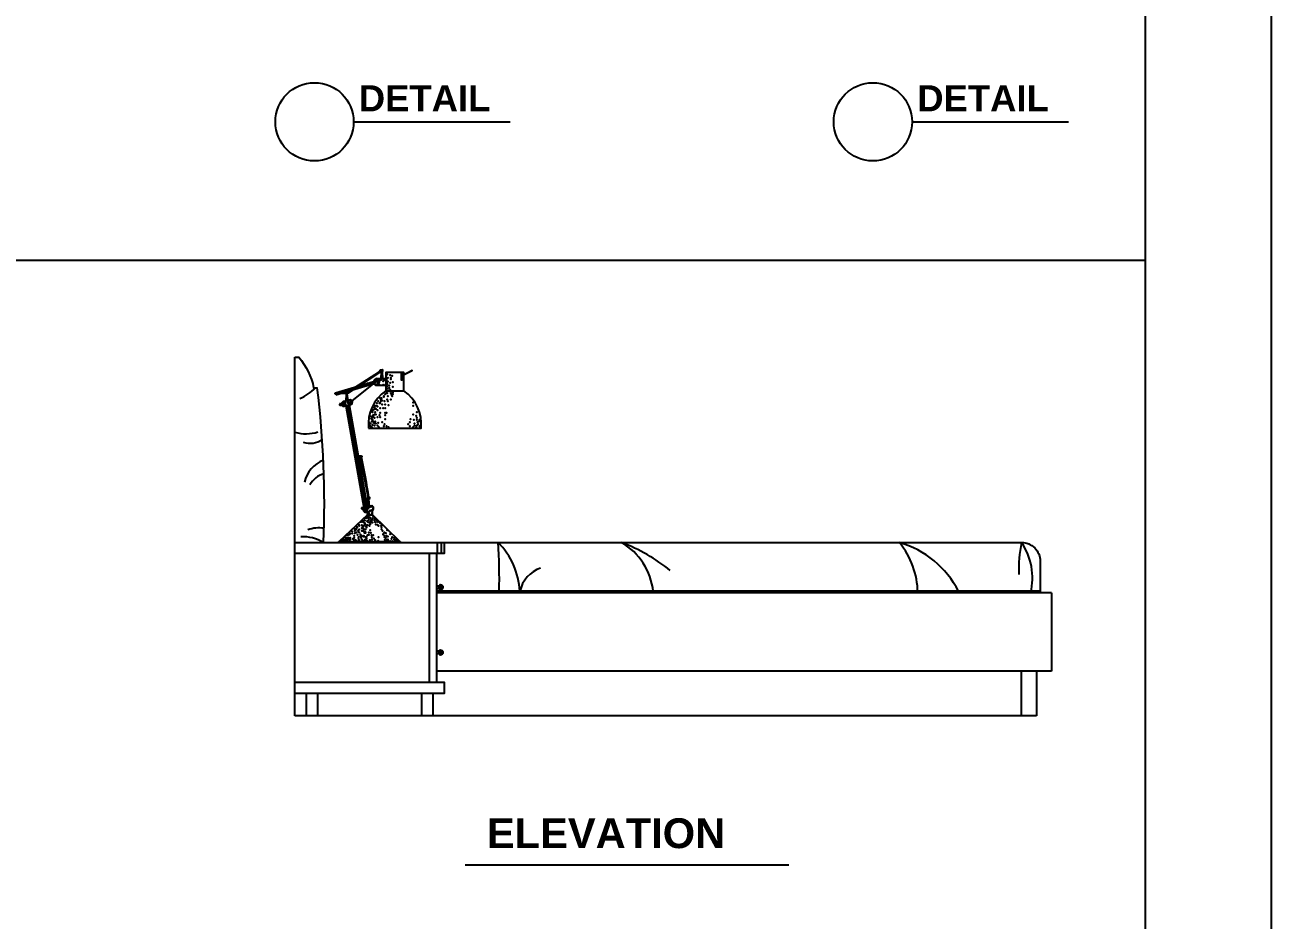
# Model space of a CAD drawing. Header units: inches. Extents: x 3 to 45, y 10.7 to 35.5.
# Drawn here: x 41.643 to 44.988, y 13.143 to 15.545 of the extents above; entities that cross this region are included whole.
import ezdxf

# ---------------------------------------------------------------- set-up
doc = ezdxf.new("R2010")
doc.units = ezdxf.units.IN
doc.header["$MEASUREMENT"] = 0
for name, color, linetype in [('02', 2, 'Continuous'), ('1', 1, 'Continuous'), ('4', 4, 'Continuous'), ('8', 8, 'Continuous'), ('kadrbm', 4, 'Continuous')]:
    doc.layers.add(name, color=color, linetype=linetype)
doc.styles.add('HT', font='swisseb.ttf')

# ---------------------------------------------------------------- blocks, each defined once
blk = doc.blocks.new('kadrbm')
at = {"layer": 'kadrbm', "color": 4}
blk.add_lwpolyline([(0, 0), (0, 24.7972), (21, 24.7972), (21, 0), (0, 0)], close=True, dxfattribs=at)
blk.add_lwpolyline([(20.6631, 0.3257), (20.6631, 24.4603), (0.3369, 24.4603), (0.3369, 0.3257), (20.6631, 0.3257)], dxfattribs=at)

msp = doc.modelspace()

# ---------------------------------------------------------------- hatches: boundary and pattern name
at = {"layer": '8'}
h = msp.add_hatch(dxfattribs=at)
h.set_pattern_fill('ANSI31', color=256, scale=0.005527, style=0)
h.set_pattern_definition([(45, (33.2650711, 8.27970365), (-0.000488482534, 0.000488482534), [])])
h.paths.add_polyline_path([(42.6536, 14.5929), (42.6558, 14.5929), (42.6558, 14.6125), (42.6536, 14.6125)])
h = msp.add_hatch(dxfattribs=at)
h.set_pattern_fill('ANSI31', color=256, scale=0.033159, style=0)
h.set_pattern_definition([(45, (33.43005, 8.3153825), (-0.0029308952, 0.0029308952), [])])
h.paths.add_polyline_path([(42.5467, 14.3854, -0.018609), (42.5466, 14.3854), (42.5436, 14.3854, 0.005294), (42.5644, 14.276), (42.5667, 14.2767, 0.018598)])

# ---------------------------------------------------------------- linework, layer by layer
at = {"layer": '02'}
for p, q in [((42.5256, 15.2847), (42.9456, 15.2847)), ((44.0244, 15.2847), (44.4444, 15.2847)), ((42.5974, 14.6184), (42.5973, 14.6183)), ((42.5978, 14.6182), (42.6028, 14.6189)), ((42.5983, 14.6179), (42.6033, 14.6186)), ((42.5989, 14.6172), (42.6038, 14.618)), ((42.5996, 14.6187), (42.5996, 14.6187)), ((42.4772, 14.5576), (42.5791, 14.588)), ((42.4783, 14.5527), (42.5798, 14.5831)), ((42.4817, 14.5575), (42.579, 14.587)), ((42.5065, 14.5576), (42.5957, 14.6146)), ((42.5075, 14.5551), (42.5959, 14.6135)), ((42.5117, 14.5286), (42.5799, 14.5827)), ((42.5866, 14.5958), (42.6118, 14.5958)), ((42.5984, 14.6141), (42.6035, 14.615)), ((42.5996, 14.6139), (42.5986, 14.5958)), ((42.6, 14.6141), (42.5991, 14.5958)), ((42.6007, 14.6142), (42.6003, 14.5958)), ((42.6022, 14.6144), (42.6033, 14.5957)), ((42.6025, 14.6145), (42.6036, 14.5958)), ((42.6591, 14.6125), (42.6591, 14.5628)), ((42.5061, 14.5544), (42.5051, 14.5359)), ((42.5065, 14.5545), (42.5054, 14.536)), ((42.5068, 14.5549), (42.5063, 14.5362)), ((42.5073, 14.5552), (42.5095, 14.537)), ((42.5075, 14.5551), (42.5097, 14.537)), ((42.5863, 14.5779), (42.6118, 14.5779)), ((42.6118, 14.5628), (42.6606, 14.5628)), ((42.49, 14.5279), (42.4936, 14.5279)), ((42.4906, 14.5268), (42.4938, 14.5268)), ((42.505, 14.5231), (42.5535, 14.2493)), ((42.5061, 14.5233), (42.5546, 14.25)), ((42.5072, 14.5236), (42.5556, 14.2505)), ((42.5111, 14.5246), (42.5596, 14.2514)), ((42.5124, 14.5249), (42.5609, 14.2517)), ((42.5131, 14.5251), (42.5617, 14.2518)), ((42.5136, 14.5253), (42.5621, 14.2519)), ((42.5456, 14.3882), (42.5379, 14.3882)), ((42.5468, 14.3854), (42.5384, 14.3854)), ((42.5483, 14.2499), (42.5534, 14.2499)), ((42.5638, 14.2724), (42.5627, 14.2521)), ((42.5638, 14.2757), (42.5683, 14.277)), ((42.5641, 14.2755), (42.5686, 14.2769)), ((42.5645, 14.2727), (42.569, 14.2741)), ((42.5646, 14.2752), (42.569, 14.2765)), ((42.5649, 14.2746), (42.5694, 14.276)), ((42.5653, 14.2729), (42.5673, 14.2531)), ((42.5627, 14.2303), (42.5627, 14.2392)), ((42.5627, 14.2303), (42.576, 14.2303)), ((42.576, 14.2303), (42.576, 14.2426)), ((42.4865, 14.1585), (42.6501, 14.1585)), ((42.751, 14.1263), (42.751, 14.1563)), ((42.7604, 14.1563), (42.7604, 14.1263)), ((42.7583, 14.0323), (42.7483, 14.0323)), ((44.3683, 14.0253), (42.7483, 14.0253)), ((44.3983, 14.0213), (42.7483, 14.0213)), ((42.7583, 14.0403), (42.7583, 14.0323)), ((42.7583, 13.8573), (42.7483, 13.8573)), ((42.7583, 13.8653), (42.7583, 13.8573)), ((44.3983, 13.8113), (42.7483, 13.8113)), ((42.8248, 13.2918), (43.6934, 13.2918))]:
    msp.add_line(p, q, dxfattribs=at)
for points in [[(42.3683, 14.6533), (42.3783, 14.6533, -0.136033), (42.4183, 14.5713), (42.4283, 14.5713, -0.012179)], [(42.5973, 14.6179, 0.083661), (42.5969, 14.6178, 0.685038), (42.597, 14.614)], [(42.5975, 14.6136), (42.603, 14.6146, 0.641064), (42.6025, 14.6191), (42.5971, 14.6183)], [(42.588, 14.5941, 0.083661), (42.5864, 14.5942, 0.685038), (42.5843, 14.5795)], [(42.4773, 14.5549, -0.083661), (42.477, 14.5549, -0.685038), (42.4766, 14.5573)], [(42.4769, 14.5576), (42.4815, 14.5576, -0.641064), (42.4817, 14.5547)], [(42.4895, 14.5278, 0.083661), (42.4892, 14.5279, 0.685038), (42.4888, 14.5252)], [(42.4987, 14.5332, 0.083661), (42.4976, 14.533, 0.685038), (42.4986, 14.5226)], [(42.5205, 14.536, 0.177444), (42.5167, 14.5386), (42.4982, 14.5343)], [(42.4999, 14.5218), (42.5189, 14.5266, 0.183148), (42.5215, 14.5305)], [(42.5463, 14.3883, -0.083661), (42.5466, 14.3884, -0.685038), (42.547, 14.3857)], [(42.5485, 14.2495, 0.083661), (42.5482, 14.2496, 0.685038), (42.5478, 14.2469, 0.685038)], [(42.5564, 14.2493, 0.083661), (42.5552, 14.2492, 0.685038), (42.5563, 14.2388, 0.685038)], [(42.5576, 14.2379), (42.5765, 14.2428, 0.641064), (42.5743, 14.2547), (42.5559, 14.2505)], [(42.5635, 14.2754, 0.083661), (42.5632, 14.2753, 0.685038), (42.5637, 14.2726, 0.685038)], [(42.564, 14.2724), (42.5688, 14.274, 0.641064), (42.5681, 14.2771), (42.5634, 14.2757)], [(42.5627, 14.2303), (42.4865, 14.1585, 0.414214), (42.4854, 14.1574), (42.4854, 14.1563)], [(42.6512, 14.1563), (42.6512, 14.1574, 0.414214), (42.6501, 14.1585), (42.576, 14.2303)], [(42.7483, 14.0403), (42.7583, 14.0403, -1)], [(42.7553, 14.0403), (42.7583, 14.0433, -1), (42.7583, 14.0293), (42.7553, 14.0323)], [(42.7483, 13.8653), (42.7583, 13.8653, -1)], [(42.7553, 13.8653), (42.7583, 13.8683, -1), (42.7583, 13.8543), (42.7553, 13.8573)]]:
    msp.add_lwpolyline(points, format="xyb", dxfattribs=at)
for points in [[(42.5971, 14.6136, 0.130303), (42.5978, 14.6137, 0.576801), (42.5981, 14.618, 0.264517), (42.5968, 14.6182, 0.710752)], [(42.5657, 14.4633), (42.7067, 14.4633, 0.273505), (42.6606, 14.5628), (42.6606, 14.6125), (42.6118, 14.6125), (42.6118, 14.5628, 0.273505)], [(42.5844, 14.5782, 0.130303), (42.5873, 14.578, 0.598804), (42.5918, 14.5946, 0.121835), (42.5863, 14.5958, 0.710752)], [(42.4766, 14.5576, -0.130303), (42.4771, 14.5576, -0.576801), (42.4778, 14.5549, -0.264517), (42.477, 14.5546, -0.710752)], [(42.5042, 14.5544, 0.130303), (42.5047, 14.5544, 0.331854), (42.5054, 14.5573, 0.328319), (42.5045, 14.5576, 0.500332)], [(42.4888, 14.5249, 0.130303), (42.4894, 14.5249, 0.576801), (42.4901, 14.5278, 0.264517), (42.4892, 14.5281, 0.710752)], [(42.4989, 14.5217, 0.130303), (42.5009, 14.522, 0.576801), (42.5009, 14.5337, 0.264517), (42.4972, 14.5341, 0.710752)], [(42.547, 14.3854, -0.130303), (42.5465, 14.3854, -0.576801), (42.5458, 14.3883, -0.264517), (42.5467, 14.3887, -0.710752)], [(42.5478, 14.2467, 0.130303), (42.5483, 14.2466, 0.576801), (42.5491, 14.2495, 0.264517), (42.5482, 14.2499, 0.710752)], [(42.5566, 14.2379, 0.130303), (42.5585, 14.2382, 0.576801), (42.5586, 14.2498, 0.264517), (42.5549, 14.2502, 0.710752)], [(42.5637, 14.2724, 0.130303), (42.5643, 14.2725, 0.576801), (42.5641, 14.2756, 0.264517), (42.5631, 14.2756, 0.710752)]]:
    msp.add_lwpolyline(points, format="xyb", close=True, dxfattribs=at)
for points in [[(42.6558, 14.6042), (42.6831, 14.6181), (42.6831, 14.6175), (42.6558, 14.6036)], [(42.5878, 14.5895), (42.5847, 14.5845), (42.5843, 14.5847), (42.5875, 14.5897), (42.5878, 14.5895)], [(42.6536, 14.6125), (42.6536, 14.5929), (42.6558, 14.5929), (42.6558, 14.6125)], [(42.4817, 14.5547), (42.4772, 14.5546)], [(42.5045, 14.5543), (42.5064, 14.5544)], [(42.5064, 14.5577), (42.5048, 14.5576)], [(42.4899, 14.5251), (42.4944, 14.5251)], [(42.4978, 14.5301), (42.5, 14.5265), (42.4996, 14.5263), (42.4974, 14.5298), (42.4979, 14.53)], [(42.5488, 14.2468), (42.5518, 14.2468)], [(42.5546, 14.245), (42.5585, 14.2436), (42.5584, 14.2431), (42.5545, 14.2445), (42.5547, 14.2449)]]:
    msp.add_lwpolyline(points, dxfattribs=at)
for centre, radius in [((42.4206, 15.2847), 0.105), ((43.9194, 15.2847), 0.105), ((42.7583, 14.0363), 0.004), ((42.7583, 13.8613), 0.004)]:
    msp.add_circle(centre, radius, dxfattribs=at)
for centre, radius, start, end in [((42.5962, 14.6158), 0.00166, 315.8031, 109.8254), ((42.5665, 14.5827), 0.00333, 134.3613, 242.9194), ((42.3304, 14.662), 0.1298, 293.2698, 315.6696), ((39.9009, 14.2621), 2.5462, 357.6172, 6.9736), ((42.4896, 14.8573), 0.3004, 267.4845, 273.2957), ((42.4932, 14.4638), 0.0924, 81.4256, 100.351), ((42.5035, 14.556), 0.00151, 309.2421, 104.9553), ((42.4884, 14.5266), 0.00139, 311.8701, 99.2257), ((42.4955, 14.5273), 0.00556, 317.0855, 61.4366), ((42.506, 14.5043), 0.012, 35.5827, 78.9702), ((42.5048, 14.5023), 0.0138, 36.7235, 74.9555), ((42.5149, 14.5321), 0.00472, 155.8582, 227.8394), ((42.5149, 14.5341), 0.00702, 327.7271, 16.9639), ((42.5156, 14.5343), 0.00702, 327.6688, 16.9176), ((42.3977, 14.5517), 0.1038, 253.5536, 287.9968), ((42.4094, 14.4787), 0.0563, 250.425, 304.5939), ((47.7198, 15.3129), 5.2586, 190.1588, 191.3717), ((41.096, 14.0625), 1.4861, 8.2838, 12.5466), ((42.4745, 14.3), 0.0827, 111.2724, 167.184), ((42.4619, 14.2817), 0.0609, 105.2155, 151.6627), ((42.5473, 14.2483), 0.00139, 311.8701, 99.2257), ((42.5364, 14.268), 0.0236, 322.5257, 356.2633), ((42.5532, 14.2435), 0.00556, 317.0855, 61.4366), ((42.4326, 14.1106), 0.0849, 80.7731, 110.585), ((42.3901, 14.0651), 0.1064, 58.9632, 93.3144), ((41.2462, 14.0579), 1.6706, 358.8801, 3.375), ((42.7663, 14.0125), 0.206, 3.5443, 44.2346), ((43.0733, 13.7058), 0.482, 51.1586, 69.1463), ((43.1563, 14.006), 0.1745, 6.3384, 59.4658), ((43.9183, 13.9077), 0.2589, 27.0056, 73.7555), ((43.8146, 14.0156), 0.2254, 1.4403, 38.6149), ((44.637, 14.0865), 0.3263, 167.6533, 182.7628), ((44.1785, 14.061), 0.1692, 346.4302, 34.2854), ((43.0555, 14.007), 0.0855, 109.2631, 167.6798)]:
    msp.add_arc(centre, radius, start, end, dxfattribs=at)
for points in [[(42.597, 14.614), (42.5972, 14.614), (42.5973, 14.614), (42.5977, 14.6141), (42.5979, 14.6143), (42.5982, 14.6147), (42.5983, 14.6149), (42.5986, 14.6154), (42.5986, 14.6157), (42.5986, 14.6163), (42.5985, 14.6166), (42.5984, 14.617), (42.5982, 14.6172), (42.598, 14.6176), (42.5978, 14.6177), (42.5975, 14.6178), (42.5974, 14.6178), (42.5973, 14.6179), (42.5973, 14.6179), (42.5973, 14.6179), (42.5973, 14.6179)], [(42.5843, 14.5795), (42.5849, 14.5794), (42.5855, 14.5795), (42.5869, 14.5796), (42.588, 14.58), (42.5894, 14.5814), (42.59, 14.5821), (42.5912, 14.5839), (42.5917, 14.5849), (42.592, 14.5872), (42.5919, 14.5884), (42.5916, 14.5901), (42.5911, 14.591), (42.5903, 14.5925), (42.5898, 14.5931), (42.5889, 14.5937), (42.5885, 14.5939), (42.5881, 14.5941), (42.5881, 14.5941), (42.5881, 14.5941), (42.588, 14.5941)], [(42.4766, 14.5573), (42.4767, 14.5574), (42.4768, 14.5573), (42.4771, 14.5573), (42.4772, 14.5573), (42.4775, 14.557), (42.4776, 14.5569), (42.4778, 14.5566), (42.4779, 14.5564), (42.4779, 14.5561), (42.4779, 14.5559), (42.4778, 14.5556), (42.4778, 14.5554), (42.4776, 14.5552), (42.4776, 14.5551), (42.4774, 14.555), (42.4773, 14.5549), (42.4773, 14.5549), (42.4773, 14.5549), (42.4773, 14.5549), (42.4773, 14.5549)], [(42.4888, 14.5252), (42.4889, 14.5252), (42.4891, 14.5252), (42.4893, 14.5252), (42.4895, 14.5253), (42.4898, 14.5255), (42.4899, 14.5256), (42.4901, 14.526), (42.4902, 14.5261), (42.4903, 14.5266), (42.4902, 14.5268), (42.4902, 14.5271), (42.4901, 14.5273), (42.4899, 14.5275), (42.4899, 14.5276), (42.4897, 14.5278), (42.4896, 14.5278), (42.4895, 14.5278), (42.4895, 14.5278), (42.4895, 14.5278), (42.4895, 14.5278)], [(42.4986, 14.5226), (42.499, 14.5226), (42.4994, 14.5228), (42.5004, 14.5231), (42.501, 14.5236), (42.5017, 14.5247), (42.5021, 14.5253), (42.5026, 14.5267), (42.5027, 14.5275), (42.5026, 14.5291), (42.5023, 14.53), (42.5018, 14.531), (42.5013, 14.5316), (42.5005, 14.5325), (42.5001, 14.5328), (42.4994, 14.5331), (42.4991, 14.5331), (42.4988, 14.5332), (42.4987, 14.5332), (42.4987, 14.5332), (42.4987, 14.5332)], [(42.547, 14.3857), (42.5469, 14.3857), (42.5468, 14.3857), (42.5466, 14.3857), (42.5464, 14.3858), (42.5461, 14.386), (42.546, 14.3861), (42.5458, 14.3865), (42.5457, 14.3867), (42.5456, 14.3871), (42.5457, 14.3873), (42.5457, 14.3876), (42.5458, 14.3878), (42.5459, 14.388), (42.546, 14.3881), (42.5462, 14.3883), (42.5463, 14.3883), (42.5463, 14.3883), (42.5463, 14.3883), (42.5463, 14.3883), (42.5463, 14.3883)], [(42.5478, 14.2469), (42.5479, 14.2469), (42.548, 14.2469), (42.5483, 14.2469), (42.5485, 14.247), (42.5487, 14.2472), (42.5488, 14.2474), (42.549, 14.2477), (42.5491, 14.2479), (42.5492, 14.2483), (42.5492, 14.2485), (42.5491, 14.2488), (42.549, 14.249), (42.5489, 14.2493), (42.5488, 14.2494), (42.5487, 14.2495), (42.5486, 14.2495), (42.5485, 14.2495), (42.5485, 14.2495), (42.5485, 14.2495), (42.5485, 14.2495)], [(42.5563, 14.2388), (42.5567, 14.2388), (42.5571, 14.239), (42.558, 14.2393), (42.5587, 14.2397), (42.5594, 14.2409), (42.5597, 14.2415), (42.5602, 14.2429), (42.5604, 14.2437), (42.5602, 14.2453), (42.5599, 14.2461), (42.5595, 14.2472), (42.559, 14.2478), (42.5582, 14.2486), (42.5578, 14.2489), (42.557, 14.2492), (42.5567, 14.2493), (42.5564, 14.2493), (42.5564, 14.2493), (42.5564, 14.2493), (42.5564, 14.2493)], [(42.5637, 14.2726), (42.5638, 14.2727), (42.5639, 14.2727), (42.5641, 14.2728), (42.5643, 14.2729), (42.5644, 14.2732), (42.5645, 14.2734), (42.5646, 14.2738), (42.5646, 14.274), (42.5646, 14.2744), (42.5645, 14.2746), (42.5643, 14.2749), (42.5642, 14.275), (42.564, 14.2752), (42.5639, 14.2753), (42.5637, 14.2754), (42.5636, 14.2754), (42.5635, 14.2754), (42.5635, 14.2754), (42.5635, 14.2754), (42.5635, 14.2754)]]:
    msp.add_open_spline(points, degree=3, knots=[3.294068, 3.294068, 3.294068, 3.294068, 3.647859, 3.647859, 4.043866, 4.043866, 4.439873, 4.439873, 4.83588, 4.83588, 5.231886, 5.231886, 5.627893, 5.627893, 6.0239, 6.0239, 6.283185, 6.283185, 6.283185, 6.295262, 6.295262, 6.295262, 6.295262], dxfattribs=at)
for p in [(42.5952, 14.5928), (42.5953, 14.59), (42.5972, 14.5923), (42.5998, 14.5928), (42.6016, 14.5947), (42.6051, 14.5887), (42.607, 14.5907), (42.6103, 14.5953), (42.6116, 14.5941), (42.614, 14.5904), (42.6159, 14.6111), (42.6159, 14.6073), (42.6159, 14.596), (42.6159, 14.5847), (42.6178, 14.5979), (42.6178, 14.5885), (42.6234, 14.6055), (42.6234, 14.5847), (42.6253, 14.5979), (42.6253, 14.5942), (42.6291, 14.6036), (42.631, 14.5866), (42.5902, 14.5782), (42.5951, 14.5793), (42.5956, 14.5786), (42.6049, 14.5795), (42.6064, 14.5489), (42.6102, 14.5546), (42.6103, 14.5795), (42.6109, 14.5797), (42.614, 14.5734), (42.614, 14.5697), (42.614, 14.564), (42.614, 14.5602), (42.614, 14.5565), (42.6159, 14.581), (42.6159, 14.5753), (42.6159, 14.5697), (42.6159, 14.5565), (42.6178, 14.5489), (42.6197, 14.564), (42.6215, 14.5772), (42.6215, 14.5715), (42.6215, 14.5621), (42.6234, 14.5659), (42.6253, 14.5565), (42.6272, 14.5527), (42.6291, 14.5489), (42.631, 14.5734), (42.631, 14.5584), (42.631, 14.5546), (42.5002, 14.5343), (42.5021, 14.5225), (42.5022, 14.5344), (42.5039, 14.5322), (42.5051, 14.5237), (42.5065, 14.5237), (42.5098, 14.5347), (42.5124, 14.5269), (42.5131, 14.5375), (42.5141, 14.5276), (42.5152, 14.5376), (42.516, 14.5371), (42.5162, 14.5381), (42.517, 14.5266), (42.5172, 14.5281), (42.5207, 14.5279), (42.5819, 14.5188), (42.5838, 14.5226), (42.5876, 14.5301), (42.5876, 14.5226), (42.5895, 14.5207), (42.5914, 14.5357), (42.5951, 14.5301), (42.597, 14.5433), (42.597, 14.5301), (42.597, 14.5169), (42.5989, 14.5395), (42.5989, 14.5357), (42.6008, 14.5433), (42.6027, 14.5376), (42.6027, 14.5263), (42.6046, 14.5169), (42.6064, 14.5471), (42.6083, 14.5357), (42.6102, 14.5263), (42.6102, 14.5169), (42.6159, 14.5395), (42.6178, 14.5357), (42.6197, 14.5244), (42.6253, 14.5395), (42.6857, 14.532), (42.6857, 14.5226), (42.5687, 14.4886), (42.5725, 14.4943), (42.5744, 14.4905), (42.5744, 14.4868), (42.5763, 14.5094), (42.5763, 14.5056), (42.5763, 14.4849), (42.5782, 14.4981), (42.5782, 14.4962), (42.5782, 14.4924), (42.58, 14.5131), (42.5819, 14.4999), (42.5819, 14.4905), (42.5838, 14.515), (42.5838, 14.5056), (42.5857, 14.515), (42.5857, 14.4999), (42.5895, 14.5113), (42.5895, 14.4924), (42.5951, 14.4981), (42.597, 14.5037), (42.597, 14.4924), (42.6102, 14.5037), (42.6102, 14.4981), (42.6102, 14.4868), (42.614, 14.5037), (42.6781, 14.4868), (42.6857, 14.4999), (42.6875, 14.4849), (42.6932, 14.4962), (42.6951, 14.5056), (42.6951, 14.4905), (42.6951, 14.4849), (42.7026, 14.4849), (42.5687, 14.4773), (42.5687, 14.4698), (42.5706, 14.4755), (42.5706, 14.4679), (42.5744, 14.4811), (42.5744, 14.466), (42.5763, 14.4717), (42.5782, 14.4811), (42.58, 14.4773), (42.5819, 14.4773), (42.5819, 14.4698), (42.5838, 14.4811), (42.5857, 14.4755), (42.5895, 14.4698), (42.5914, 14.4773), (42.5932, 14.466), (42.6027, 14.4792), (42.6064, 14.4679), (42.6083, 14.4736), (42.614, 14.4679), (42.6197, 14.466), (42.6725, 14.4736), (42.6762, 14.4792), (42.6762, 14.4679), (42.6857, 14.466), (42.6894, 14.4755), (42.6894, 14.4698), (42.6932, 14.466), (42.6951, 14.4698), (42.697, 14.4792), (42.6989, 14.4736), (42.7008, 14.4811), (42.7026, 14.4679), (42.5586, 14.2509), (42.5632, 14.2534), (42.5636, 14.2585), (42.5637, 14.2643), (42.5641, 14.2716), (42.5664, 14.2504), (42.5688, 14.2526), (42.5717, 14.2533), (42.5723, 14.2522), (42.5756, 14.2531), (42.5544, 14.2203), (42.5562, 14.2149), (42.5593, 14.2237), (42.5596, 14.2217), (42.5624, 14.2463), (42.563, 14.238), (42.563, 14.2358), (42.5632, 14.2324), (42.5632, 14.2249), (42.5645, 14.2476), (42.5647, 14.2217), (42.5665, 14.2251), (42.5665, 14.2217), (42.5665, 14.2166), (42.5669, 14.2286), (42.5671, 14.2346), (42.569, 14.2415), (42.5705, 14.242), (42.5708, 14.2222), (42.5723, 14.2165), (42.5742, 14.2433), (42.5751, 14.2359), (42.5753, 14.2317), (42.5756, 14.2323), (42.5756, 14.2173), (42.5757, 14.2412), (42.5757, 14.2348), (42.5764, 14.2194), (42.5772, 14.2442), (42.578, 14.2253), (42.5784, 14.2476), (42.5818, 14.2151), (42.582, 14.2197), (42.5855, 14.2183), (42.5889, 14.215), (42.5219, 14.1858), (42.5288, 14.1926), (42.5288, 14.1909), (42.5288, 14.1875), (42.5292, 14.1816), (42.5322, 14.1926), (42.5322, 14.1909), (42.533, 14.1835), (42.5339, 14.1995), (42.5356, 14.1961), (42.5381, 14.1877), (42.5396, 14.2048), (42.5406, 14.191), (42.5406, 14.1835), (42.5408, 14.2029), (42.5408, 14.2012), (42.5442, 14.2115), (42.5476, 14.2115), (42.5476, 14.2029), (42.5476, 14.1943), (42.5476, 14.1875), (42.5492, 14.2141), (42.5493, 14.1978), (42.55, 14.1877), (42.551, 14.2132), (42.551, 14.2115), (42.5526, 14.1939), (42.5528, 14.2012), (42.5528, 14.1858), (42.5531, 14.1905), (42.5545, 14.2063), (42.5545, 14.1824), (42.5562, 14.208), (42.5575, 14.1913), (42.5579, 14.2046), (42.5579, 14.1841), (42.5579, 14.1824), (42.5591, 14.1988), (42.5599, 14.1968), (42.5614, 14.2012), (42.5617, 14.2133), (42.5625, 14.2027), (42.5645, 14.211), (42.5669, 14.1828), (42.5682, 14.2012), (42.569, 14.2105), (42.5695, 14.205), (42.5699, 14.1892), (42.5713, 14.2061), (42.5716, 14.1824), (42.5733, 14.2115), (42.576, 14.2101), (42.5834, 14.2111), (42.5854, 14.2046), (42.5886, 14.2121), (42.5894, 14.2036), (42.5923, 14.2009), (42.5933, 14.2116), (42.5969, 14.2085), (42.5992, 14.2009), (42.6003, 14.203), (42.6004, 14.2014), (42.6006, 14.1973), (42.6009, 14.1923), (42.6028, 14.1872), (42.6085, 14.1835), (42.6122, 14.1816), (42.616, 14.1891), (42.4894, 14.1607), (42.4934, 14.162), (42.4947, 14.1628), (42.4981, 14.1654), (42.4994, 14.1615), (42.5017, 14.1605), (42.5043, 14.169), (42.5047, 14.1646), (42.5066, 14.1759), (42.5069, 14.1605), (42.5085, 14.1684), (42.5085, 14.1627), (42.5104, 14.1759), (42.5123, 14.1684), (42.5123, 14.1665), (42.5137, 14.1602), (42.5142, 14.1778), (42.516, 14.1684), (42.5165, 14.1643), (42.5168, 14.1807), (42.5219, 14.1807), (42.5236, 14.1665), (42.5269, 14.1612), (42.5274, 14.174), (42.5274, 14.1684), (42.5274, 14.1627), (42.5311, 14.1627), (42.5324, 14.1615), (42.5363, 14.1769), (42.5368, 14.159), (42.5387, 14.1665), (42.5391, 14.1703), (42.5404, 14.1605), (42.5406, 14.1627), (42.5443, 14.1781), (42.5443, 14.1759), (42.5443, 14.1722), (42.5459, 14.1687), (42.5481, 14.174), (42.5481, 14.1646), (42.55, 14.1609), (42.5519, 14.1722), (42.5528, 14.1738), (42.5547, 14.1592), (42.5562, 14.1635), (42.5575, 14.1703), (42.5575, 14.1599), (42.5606, 14.1716), (42.5606, 14.1667), (42.5612, 14.162), (42.5625, 14.176), (42.5665, 14.1772), (42.5689, 14.1627), (42.5733, 14.1755), (42.5745, 14.1646), (42.575, 14.1704), (42.5764, 14.159), (42.5784, 14.1755), (42.5802, 14.167), (42.5839, 14.1627), (42.5915, 14.1609), (42.5922, 14.1704), (42.6053, 14.1776), (42.6063, 14.1802), (42.6084, 14.1592), (42.6085, 14.174), (42.6085, 14.1703), (42.6097, 14.1631), (42.6113, 14.1594), (42.6122, 14.1684), (42.6141, 14.174), (42.6141, 14.1627), (42.6179, 14.1722), (42.6179, 14.1646), (42.6193, 14.1602), (42.6234, 14.1783), (42.6237, 14.1597), (42.6273, 14.1665), (42.6292, 14.1703), (42.6294, 14.1597), (42.6343, 14.1592), (42.6349, 14.1685), (42.6349, 14.1646), (42.6356, 14.1602), (42.6388, 14.1643), (42.6421, 14.1628), (42.6434, 14.161), (42.6463, 14.1599)]:
    msp.add_point(p, dxfattribs=at)
at = {"layer": '1'}
msp.add_lwpolyline([(44.3583, 13.6913), (42.3683, 13.6913)], dxfattribs=at)
at = {"layer": '4'}
for p, q in [((24.3249, 14.9136), (44.6511, 14.9136)), ((42.3683, 13.6913), (42.3683, 14.6533)), ((42.7283, 14.1263), (42.7283, 13.7813)), ((42.7483, 14.1263), (42.7483, 13.7813)), ((44.3183, 13.6913), (44.3183, 13.8113)), ((42.3983, 13.7513), (42.3983, 13.6913)), ((42.4283, 13.7513), (42.4283, 13.6913)), ((42.7083, 13.7513), (42.7083, 13.6913)), ((42.7383, 13.7513), (42.7383, 13.6913))]:
    msp.add_line(p, q, dxfattribs=at)
for points in [[(42.7683, 14.1563), (42.7683, 14.1263), (42.3683, 14.1263)], [(42.3683, 14.1563), (44.3183, 14.1563)], [(44.3983, 14.0213), (44.3983, 13.8113)], [(42.3683, 13.7813), (42.7683, 13.7813), (42.7683, 13.7513), (42.3683, 13.7513)], [(44.3583, 13.8113), (44.3583, 13.6913)]]:
    msp.add_lwpolyline(points, dxfattribs=at)
msp.add_lwpolyline([(44.3183, 14.1563, -0.414214), (44.3683, 14.1063), (44.3683, 14.0213)], format="xyb", dxfattribs=at)

# ---------------------------------------------------------------- block references
at = {"layer": 'kadrbm'}
msp.add_blockref('kadrbm', (23.988, 10.7349), dxfattribs=at)

# ---------------------------------------------------------------- texts
at = {"layer": '02', "style": 'HT'}
for s, height, p in [('DETAIL', 0.07, (42.5396, 15.3129)), ('DETAIL', 0.07, (44.0384, 15.3129)), ('ELEVATION', 0.08, (42.8834, 13.3363))]:
    msp.add_text(s, height=height, dxfattribs=at).set_placement(p)

doc.saveas('drawing.dxf')
